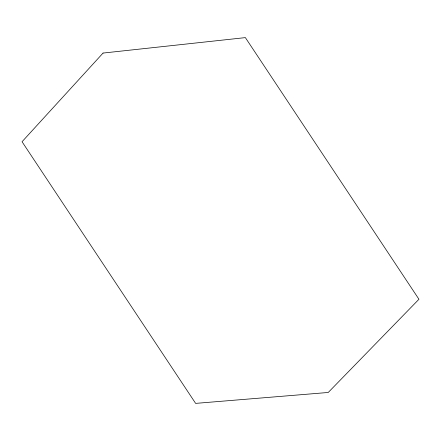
<?xml version="1.0" encoding="UTF-8"?>
<svg xmlns="http://www.w3.org/2000/svg" width="441" height="441" viewBox="0 0 441 441"><rect width="100%" height="100%" fill="white"/><g stroke="black" fill="none" stroke-linecap="round" stroke-linejoin="round"><path stroke-width="0.66" d="M103.062 53.063L22.05 141.732L195.633 403.383L328.231 392.468L418.95 299.268L245.367 37.617L103.062 53.063"/></g></svg>
